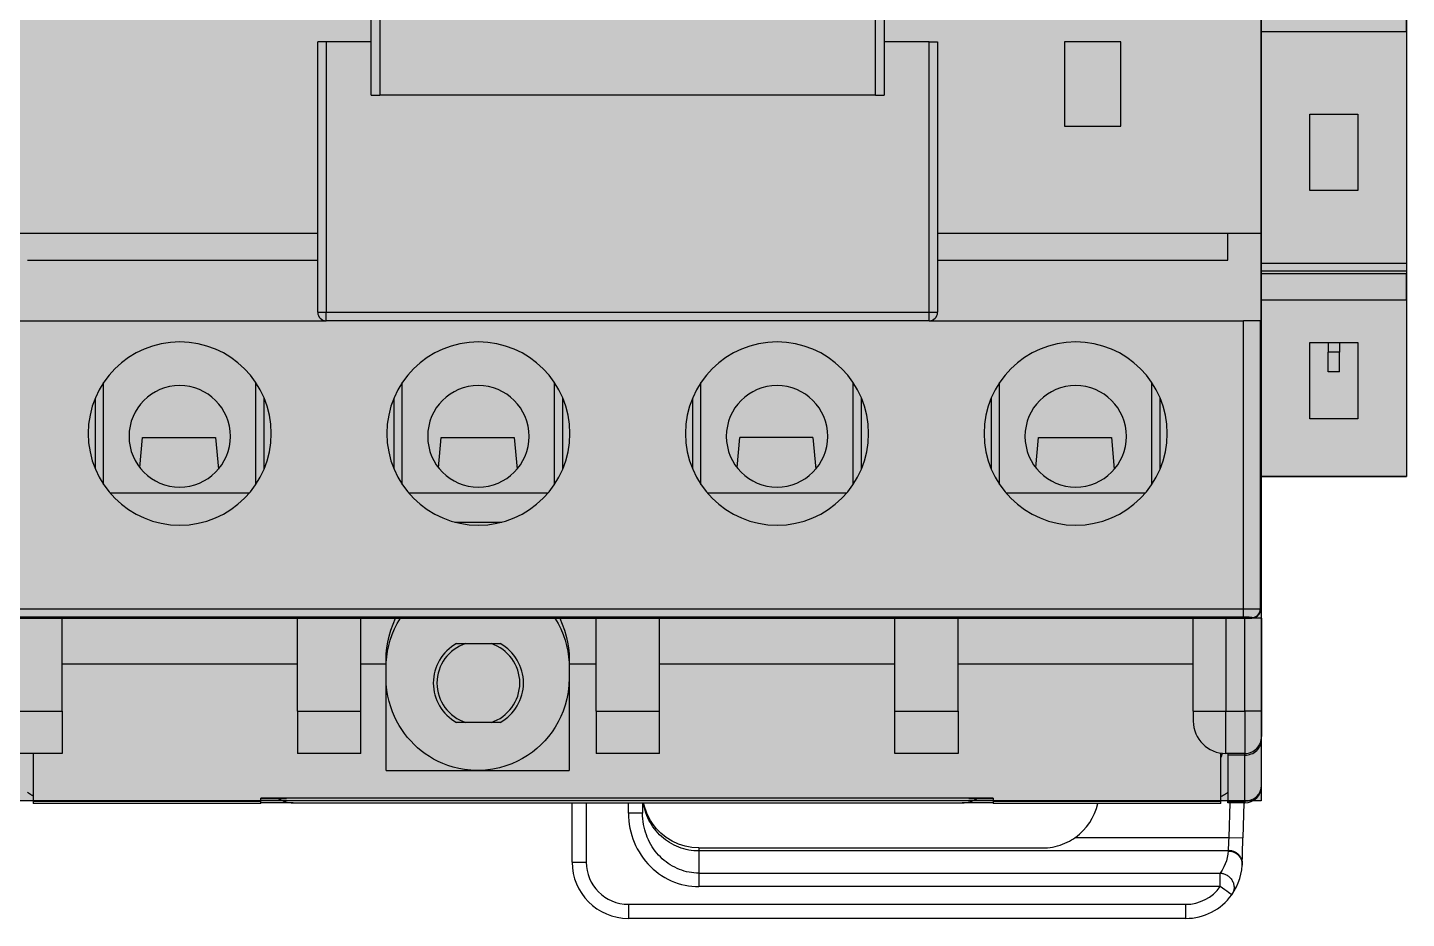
# Model space of a CAD drawing. Extents: x -20 to 2016, y -5898 to 916.
# Drawn here: x 843.25 to 892.19, y 40.06 to 71.66 of the extents above; entities that cross this region are included whole.
import ezdxf

# ---------------------------------------------------------------- set-up
doc = ezdxf.new("R2010")
doc.units = 0
doc.layers.add('MAIN-1', color=7, linetype='Continuous')
doc.layers.add('SYMS', color=7, linetype='Continuous')

# ---------------------------------------------------------------- blocks, each defined once
blk = doc.blocks.new('clipfix_35_5-select__2', base_point=(-147.547, 71.306))
at = {"color": 7, "linetype": 'Continuous'}
for p, q in [((-147.547, 76.456), (-147.547, 71.306)), ((-141.281, 76.456), (-147.547, 76.456)), ((-141.281, 71.306), (-141.281, 76.456)), ((-140.345, 76.456), (-141.281, 76.456)), ((-140.345, 71.306), (-140.345, 76.456)), ((-140.244, 76.456), (-140.345, 76.456)), ((-140.244, 76.456), (-140.244, 71.306)), ((-139.986, 76.456), (-140.244, 76.456)), ((-139.986, 76.456), (-139.986, 71.306)), ((-132.965, 76.456), (-139.986, 76.456)), ((-132.965, 76.456), (-132.247, 76.456)), ((-132.965, 71.306), (-132.965, 76.456)), ((-132.247, 75.881), (-132.247, 76.456)), ((-132.247, 76.456), (-124.247, 76.456)), ((-124.247, 76.456), (-124.247, 75.881)), ((-124.247, 76.456), (-123.528, 76.456)), ((-123.528, 76.456), (-121.856, 76.456)), ((-123.528, 71.306), (-123.528, 76.456)), ((-120.931, 76.456), (-121.856, 76.456)), ((-121.856, 76.456), (-121.856, 71.306)), ((-115.557, 76.456), (-120.931, 76.456)), ((-120.931, 76.456), (-120.931, 71.306)), ((-115.557, 76.456), (-115.557, 71.306)), ((-114.737, 76.456), (-115.557, 76.456)), ((-114.737, 71.306), (-114.737, 76.456)), ((-114.737, 76.456), (-106.507, 76.456)), ((-106.507, 76.456), (-106.507, 71.306)), ((-106.507, 76.456), (-106.249, 76.456)), ((-106.249, 71.306), (-106.249, 76.456)), ((-106.249, 76.456), (-106.148, 76.456)), ((-105.212, 76.456), (-106.148, 76.456)), ((-106.148, 71.306), (-106.148, 76.456)), ((-105.212, 76.456), (-98.947, 76.456)), ((-105.212, 71.306), (-105.212, 76.456)), ((-98.947, 71.306), (-98.947, 76.456)), ((-132.247, 71.881), (-132.247, 75.881)), ((-132.247, 75.881), (-129.097, 75.881)), ((-129.097, 75.881), (-129.097, 71.881)), ((-127.397, 75.881), (-124.247, 75.881)), ((-127.397, 71.881), (-127.397, 75.881)), ((-124.247, 75.881), (-124.247, 71.881)), ((-120.022, 75.631), (-116.572, 75.631)), ((-120.022, 74.081), (-120.022, 75.631)), ((-116.572, 75.631), (-116.572, 74.081)), ((-144.647, 73.031), (-144.647, 74.731)), ((-144.647, 74.731), (-141.747, 74.731)), ((-141.747, 74.731), (-141.747, 74.081)), ((-137.397, 74.731), (-134.697, 74.731)), ((-137.397, 73.031), (-137.397, 74.731)), ((-134.697, 74.731), (-134.697, 73.031)), ((-111.797, 74.731), (-109.097, 74.731)), ((-111.797, 73.031), (-111.797, 74.731)), ((-109.097, 74.731), (-109.097, 73.031)), ((-103.697, 74.081), (-103.697, 74.731)), ((-103.697, 74.731), (-100.997, 74.731)), ((-100.997, 74.731), (-100.997, 73.031)), ((-142.261, 74.081), (-142.392, 74.081)), ((-142.392, 73.681), (-142.392, 74.081)), ((-142.261, 74.081), (-142.261, 73.681)), ((-142.261, 74.081), (-141.747, 74.081)), ((-141.747, 74.081), (-141.747, 73.681)), ((-120.022, 74.081), (-116.572, 74.081)), ((-120.022, 73.681), (-120.022, 74.081)), ((-116.572, 74.081), (-116.572, 73.681)), ((-103.697, 73.681), (-103.697, 74.081)), ((-103.697, 74.081), (-103.361, 74.081)), ((-103.361, 74.081), (-103.361, 73.681)), ((-102.661, 74.081), (-103.361, 74.081)), ((-102.661, 74.081), (-102.661, 73.681)), ((-142.261, 73.681), (-142.392, 73.681)), ((-142.261, 73.681), (-141.747, 73.681)), ((-141.747, 73.681), (-141.747, 73.031)), ((-120.022, 73.681), (-116.572, 73.681)), ((-120.022, 72.131), (-120.022, 73.681)), ((-116.572, 73.681), (-116.572, 72.131)), ((-103.697, 73.681), (-103.361, 73.681)), ((-103.697, 73.031), (-103.697, 73.681)), ((-102.661, 73.681), (-103.361, 73.681)), ((-141.747, 73.031), (-144.647, 73.031)), ((-134.697, 73.031), (-137.397, 73.031)), ((-109.097, 73.031), (-111.797, 73.031)), ((-100.997, 73.031), (-103.697, 73.031)), ((-116.572, 72.131), (-120.022, 72.131)), ((-129.097, 71.881), (-132.247, 71.881)), ((-132.247, 71.306), (-132.247, 71.881)), ((-124.247, 71.881), (-127.397, 71.881)), ((-124.247, 71.881), (-124.247, 71.306)), ((-141.281, 71.306), (-147.547, 71.306)), ((-140.345, 71.306), (-141.281, 71.306)), ((-140.244, 71.306), (-140.345, 71.306)), ((-139.986, 71.306), (-140.244, 71.306)), ((-132.965, 71.306), (-139.986, 71.306)), ((-132.965, 71.306), (-132.247, 71.306)), ((-132.247, 71.306), (-124.247, 71.306)), ((-124.247, 71.306), (-123.528, 71.306)), ((-123.528, 71.306), (-121.856, 71.306)), ((-121.856, 71.306), (-120.931, 71.306)), ((-120.931, 71.306), (-115.557, 71.306)), ((-115.557, 71.306), (-114.737, 71.306)), ((-114.737, 71.306), (-106.507, 71.306)), ((-106.507, 71.306), (-106.249, 71.306)), ((-106.249, 71.306), (-106.148, 71.306)), ((-105.212, 71.306), (-106.148, 71.306)), ((-105.212, 71.306), (-98.947, 71.306))]:
    blk.add_line(p, q, dxfattribs=at)

msp = doc.modelspace()

# ---------------------------------------------------------------- hatches: boundary and pattern name
at = {"layer": 'SYMS', "true_color": 0x636466}
h = msp.add_hatch(color=251, dxfattribs=at)
h.dxf.hatch_style = 1
h.paths.add_polyline_path([(842.066, 44.229), (887.043, 44.229), (887.043, 114.729), (842.066, 114.729)])
h = msp.add_hatch(color=251, dxfattribs=at)
h.dxf.hatch_style = 1
h.paths.add_polyline_path([(892.193, 104.333), (887.043, 104.333), (887.043, 55.733), (892.193, 55.733)])

# ---------------------------------------------------------------- linework, layer by layer
at = {"layer": 'MAIN-1'}
for p, q in [((887.055, 64.359), (887.055, 90.959)), ((855.755, 73.059), (855.755, 69.259)), ((873.355, 69.259), (873.355, 73.059)), ((855.455, 69.259), (855.455, 72.759)), ((873.655, 72.759), (873.655, 69.259)), ((853.855, 71.159), (853.555, 71.159)), ((853.555, 61.559), (853.555, 71.159)), ((855.455, 71.159), (853.855, 71.159)), ((853.855, 71.159), (853.855, 61.559)), ((875.255, 71.159), (873.655, 71.159)), ((875.255, 61.559), (875.255, 71.159)), ((875.255, 71.159), (875.555, 71.159)), ((875.555, 71.159), (875.555, 61.559)), ((880.055, 71.159), (880.055, 68.159)), ((882.055, 71.159), (880.055, 71.159)), ((882.055, 68.159), (882.055, 71.159)), ((855.455, 69.259), (855.755, 69.259)), ((873.355, 69.259), (855.755, 69.259)), ((873.355, 69.259), (873.655, 69.259)), ((880.055, 68.159), (882.055, 68.159)), ((853.555, 64.359), (842.055, 64.359)), ((887.055, 64.359), (875.555, 64.359)), ((885.855, 63.409), (885.855, 64.359)), ((887.055, 61.259), (887.055, 64.359)), ((843.255, 63.409), (853.555, 63.409)), ((875.555, 63.409), (885.855, 63.409)), ((842.705, 61.259), (853.855, 61.259)), ((853.555, 61.559), (853.855, 61.559)), ((853.855, 61.559), (875.255, 61.559)), ((853.855, 61.259), (853.855, 61.559)), ((875.255, 61.259), (853.855, 61.259)), ((875.255, 61.259), (875.255, 61.559)), ((875.255, 61.559), (875.555, 61.559)), ((875.255, 61.259), (886.405, 61.259)), ((886.405, 51.046), (886.405, 61.259)), ((886.706, 61.259), (886.405, 61.259)), ((887.055, 61.259), (886.705, 61.259)), ((887.005, 61.259), (887.005, 51.03)), ((887.055, 50.709), (887.055, 61.259)), ((845.955, 55.45), (845.955, 59.068)), ((847.83, 58.758), (847.83, 58.759)), ((851.355, 55.45), (851.355, 59.068)), ((856.555, 55.45), (856.555, 59.068)), ((861.955, 55.45), (861.955, 59.068)), ((867.155, 55.45), (867.155, 59.068)), ((872.555, 55.45), (872.555, 59.068)), ((877.755, 55.45), (877.755, 59.068)), ((883.155, 55.45), (883.155, 59.068)), ((845.655, 58.509), (845.655, 56.009)), ((847.666, 58.663), (847.667, 58.663)), ((851.655, 56.009), (851.655, 58.509)), ((856.255, 58.509), (856.255, 56.009)), ((862.255, 56.009), (862.255, 58.509)), ((866.855, 58.509), (866.855, 56.009)), ((872.855, 56.009), (872.855, 58.509)), ((877.455, 58.509), (877.455, 56.009)), ((883.455, 56.009), (883.455, 58.509)), ((847.238, 56.049), (847.33, 57.115)), ((847.33, 57.115), (849.93, 57.115)), ((849.93, 57.115), (850.026, 55.993)), ((857.838, 56.048), (857.93, 57.115)), ((857.93, 57.115), (860.53, 57.115)), ((860.53, 57.115), (860.626, 55.993)), ((868.438, 56.049), (868.53, 57.115)), ((871.13, 57.115), (868.53, 57.115)), ((871.13, 57.115), (871.226, 55.993)), ((879.038, 56.049), (879.13, 57.115)), ((879.13, 57.115), (881.73, 57.115)), ((881.73, 57.115), (881.826, 55.993)), ((846.174, 55.159), (851.135, 55.159)), ((856.774, 55.159), (861.735, 55.159)), ((867.374, 55.159), (872.335, 55.159)), ((877.974, 55.159), (882.935, 55.159)), ((858.423, 54.117), (860.086, 54.117)), ((842.705, 51.046), (886.405, 51.046)), ((886.405, 50.746), (886.405, 51.046)), ((886.405, 51.046), (886.432, 51.046)), ((886.432, 51.046), (886.46, 51.046)), ((886.46, 51.046), (886.488, 51.046)), ((886.488, 51.046), (886.515, 51.046)), ((886.515, 51.046), (886.542, 51.046)), ((886.542, 51.046), (886.569, 51.045)), ((886.569, 51.045), (886.596, 51.045)), ((886.596, 51.045), (886.622, 51.045)), ((886.622, 51.045), (886.647, 51.045)), ((886.647, 51.045), (886.672, 51.044)), ((886.672, 51.044), (886.697, 51.044)), ((886.697, 51.044), (886.721, 51.044)), ((886.721, 51.044), (886.744, 51.043)), ((886.744, 51.043), (886.766, 51.043)), ((886.766, 51.043), (886.788, 51.042)), ((886.788, 51.042), (886.809, 51.042)), ((886.809, 51.042), (886.829, 51.041)), ((886.829, 51.041), (886.848, 51.041)), ((886.848, 51.041), (886.866, 51.04)), ((886.866, 51.04), (886.883, 51.04)), ((886.883, 51.04), (886.899, 51.039)), ((886.899, 51.039), (886.915, 51.039)), ((886.915, 51.039), (886.929, 51.038)), ((886.929, 51.038), (886.942, 51.037)), ((886.942, 51.037), (886.953, 51.037)), ((886.953, 51.037), (886.964, 51.036)), ((886.964, 51.036), (886.973, 51.035)), ((886.973, 51.035), (886.982, 51.035)), ((886.985, 50.904), (886.98, 50.891)), ((886.982, 51.035), (886.989, 51.034)), ((886.99, 50.916), (886.985, 50.904)), ((886.989, 51.034), (886.994, 51.033)), ((886.994, 50.929), (886.99, 50.916)), ((886.994, 51.033), (886.999, 51.033)), ((886.997, 50.942), (886.994, 50.929)), ((887, 50.955), (886.997, 50.942)), ((886.999, 51.033), (887.002, 51.032)), ((887.002, 50.969), (887, 50.955)), ((887.002, 51.032), (887.004, 51.031)), ((887.003, 50.982), (887.002, 50.969)), ((887.004, 50.996), (887.003, 50.982)), ((887.004, 51.031), (887.005, 51.03)), ((887.005, 51.009), (887.004, 50.996)), ((887.005, 51.03), (887.005, 51.03)), ((887.005, 51.03), (887.005, 51.03)), ((887.005, 51.03), (887.005, 51.03)), ((887.005, 51.03), (887.005, 51.03)), ((887.005, 51.03), (887.005, 51.03)), ((887.005, 51.03), (887.005, 51.03)), ((887.005, 51.009), (887.005, 51.03)), ((887.005, 51.03), (887.005, 51.03)), ((887.005, 51.03), (887.005, 51.029)), ((887.005, 51.029), (887.005, 51.029)), ((887.005, 51.029), (887.005, 51.029)), ((887.005, 51.029), (887.005, 51.028)), ((887.005, 51.028), (887.005, 51.028)), ((842.405, 50.709), (886.705, 50.709)), ((886.405, 50.746), (842.705, 50.746)), ((844.48, 47.409), (844.48, 50.709)), ((852.83, 47.409), (852.83, 50.709)), ((855.08, 47.409), (855.08, 50.709)), ((856.147, 50.289), (856.225, 50.501)), ((856.225, 50.501), (856.318, 50.709)), ((856.279, 50.328), (856.375, 50.521)), ((856.375, 50.521), (856.485, 50.709)), ((861.974, 50.709), (862.084, 50.521)), ((862.084, 50.521), (862.18, 50.328)), ((862.141, 50.709), (862.234, 50.501)), ((862.234, 50.501), (862.312, 50.289)), ((863.43, 47.409), (863.43, 50.709)), ((865.68, 47.409), (865.68, 50.709)), ((874.03, 47.409), (874.03, 50.709)), ((876.28, 47.409), (876.28, 50.709)), ((884.63, 47.409), (884.63, 50.709)), ((885.78, 50.709), (885.78, 47.409)), ((886.455, 47.409), (886.455, 50.709)), ((887.055, 50.709), (886.455, 50.709)), ((886.705, 50.709), (886.705, 50.731)), ((886.718, 50.709), (886.705, 50.709)), ((886.732, 50.71), (886.718, 50.709)), ((886.745, 50.712), (886.732, 50.71)), ((886.759, 50.714), (886.745, 50.712)), ((886.772, 50.716), (886.759, 50.714)), ((886.784, 50.72), (886.772, 50.716)), ((886.797, 50.724), (886.784, 50.72)), ((886.81, 50.728), (886.797, 50.724)), ((886.822, 50.733), (886.81, 50.728)), ((886.835, 50.739), (886.822, 50.733)), ((886.847, 50.745), (886.835, 50.739)), ((886.858, 50.751), (886.847, 50.745)), ((886.87, 50.759), (886.858, 50.751)), ((886.881, 50.766), (886.87, 50.759)), ((886.892, 50.774), (886.881, 50.766)), ((886.902, 50.783), (886.892, 50.774)), ((886.912, 50.792), (886.902, 50.783)), ((886.921, 50.802), (886.912, 50.792)), ((886.93, 50.812), (886.921, 50.802)), ((886.939, 50.822), (886.93, 50.812)), ((886.947, 50.833), (886.939, 50.822)), ((886.955, 50.844), (886.947, 50.833)), ((886.962, 50.855), (886.955, 50.844)), ((886.969, 50.867), (886.962, 50.855)), ((886.975, 50.879), (886.969, 50.867)), ((886.98, 50.891), (886.975, 50.879)), ((887.055, 50.709), (887.055, 47.409)), ((856.038, 49.863), (856.085, 50.076)), ((856.073, 49.734), (856.128, 49.933)), ((856.085, 50.076), (856.147, 50.289)), ((856.128, 49.933), (856.197, 50.132)), ((856.197, 50.132), (856.279, 50.328)), ((862.18, 50.328), (862.263, 50.132)), ((862.263, 50.132), (862.331, 49.933)), ((862.312, 50.289), (862.374, 50.076)), ((862.331, 49.933), (862.386, 49.734)), ((862.374, 50.076), (862.421, 49.863)), ((855.98, 49.238), (855.986, 49.443)), ((855.986, 49.443), (856.005, 49.652)), ((856.002, 49.337), (856.032, 49.535)), ((856.005, 49.652), (856.038, 49.863)), ((856.032, 49.535), (856.073, 49.734)), ((858.48, 49.809), (860.029, 49.809)), ((862.386, 49.734), (862.428, 49.535)), ((862.421, 49.863), (862.454, 49.652)), ((862.428, 49.535), (862.457, 49.337)), ((862.454, 49.652), (862.473, 49.443)), ((862.473, 49.443), (862.48, 49.238)), ((844.48, 49.085), (852.83, 49.085)), ((855.08, 49.085), (855.98, 49.085)), ((855.98, 49.085), (855.98, 49.238)), ((855.98, 48.95), (855.985, 49.141)), ((855.98, 45.307), (855.98, 49.085)), ((855.985, 49.141), (856.002, 49.337)), ((862.457, 49.337), (862.474, 49.141)), ((862.474, 49.141), (862.48, 48.95)), ((862.48, 49.238), (862.48, 49.085)), ((862.48, 49.085), (863.43, 49.085)), ((862.48, 49.085), (862.48, 45.307)), ((865.68, 49.085), (874.03, 49.085)), ((876.28, 49.085), (884.63, 49.085)), ((855.987, 48.367), (855.98, 48.596)), ((862.48, 48.596), (862.469, 48.328)), ((856.009, 48.151), (855.987, 48.367)), ((856.043, 47.947), (856.009, 48.151)), ((862.44, 48.079), (862.394, 47.845)), ((862.469, 48.328), (862.44, 48.079)), ((856.088, 47.754), (856.043, 47.947)), ((856.142, 47.569), (856.088, 47.754)), ((856.205, 47.392), (856.142, 47.569)), ((862.334, 47.624), (862.263, 47.415)), ((862.394, 47.845), (862.334, 47.624)), ((842.655, 47.409), (844.48, 47.409)), ((844.48, 47.409), (844.48, 45.909)), ((852.83, 47.409), (852.83, 45.909)), ((852.83, 47.409), (855.08, 47.409)), ((855.08, 45.909), (855.08, 47.409)), ((856.276, 47.223), (856.205, 47.392)), ((856.354, 47.062), (856.276, 47.223)), ((856.44, 46.907), (856.354, 47.062)), ((860.029, 47.009), (858.48, 47.009)), ((862.087, 47.027), (861.984, 46.848)), ((862.18, 47.216), (862.087, 47.027)), ((862.263, 47.415), (862.18, 47.216)), ((863.43, 47.409), (863.43, 45.909)), ((863.43, 47.409), (865.68, 47.409)), ((865.68, 45.909), (865.68, 47.409)), ((874.03, 45.909), (874.03, 47.409)), ((874.03, 47.409), (876.28, 47.409)), ((876.28, 47.409), (876.28, 45.909)), ((884.63, 47.409), (885.78, 47.409)), ((884.63, 47.409), (884.63, 47.059)), ((885.78, 47.409), (886.455, 47.409)), ((885.78, 45.909), (885.78, 47.409)), ((886.455, 47.409), (886.455, 45.909)), ((887.055, 47.409), (886.455, 47.409)), ((887.055, 47.409), (887.055, 46.509)), ((856.533, 46.759), (856.44, 46.907)), ((856.633, 46.617), (856.533, 46.759)), ((856.739, 46.482), (856.633, 46.617)), ((861.749, 46.517), (861.617, 46.364)), ((861.871, 46.678), (861.749, 46.517)), ((861.984, 46.848), (861.871, 46.678)), ((887.055, 46.412), (887.055, 46.506)), ((856.852, 46.353), (856.739, 46.482)), ((856.971, 46.23), (856.852, 46.353)), ((857.097, 46.113), (856.971, 46.23)), ((857.229, 46.003), (857.097, 46.113)), ((857.368, 45.899), (857.229, 46.003)), ((861.329, 46.084), (861.171, 45.957)), ((861.477, 46.22), (861.329, 46.084)), ((861.617, 46.364), (861.477, 46.22)), ((887.055, 44.783), (887.055, 46.412)), ((844.48, 45.909), (842.655, 45.909)), ((843.455, 45.909), (843.455, 44.212)), ((855.08, 45.909), (852.83, 45.909)), ((857.514, 45.801), (857.368, 45.899)), ((857.667, 45.711), (857.514, 45.801)), ((857.828, 45.628), (857.667, 45.711)), ((857.997, 45.552), (857.828, 45.628)), ((858.175, 45.485), (857.997, 45.552)), ((860.439, 45.543), (860.229, 45.466)), ((860.638, 45.631), (860.439, 45.543)), ((860.826, 45.73), (860.638, 45.631)), ((861.003, 45.839), (860.826, 45.73)), ((861.171, 45.957), (861.003, 45.839)), ((865.68, 45.909), (863.43, 45.909)), ((876.28, 45.909), (874.03, 45.909)), ((885.605, 44.212), (885.605, 45.922)), ((886.455, 45.909), (885.78, 45.909)), ((885.855, 45.909), (885.855, 45.849)), ((885.855, 45.849), (885.855, 44.219)), ((886.455, 45.849), (885.855, 45.849)), ((886.455, 45.849), (886.455, 45.909)), ((886.455, 44.219), (886.455, 45.849)), ((855.98, 45.307), (859.23, 45.307)), ((858.362, 45.426), (858.175, 45.485)), ((858.559, 45.377), (858.362, 45.426)), ((858.767, 45.34), (858.559, 45.377)), ((858.99, 45.315), (858.767, 45.34)), ((859.23, 45.307), (858.99, 45.315)), ((859.509, 45.318), (859.23, 45.307)), ((859.23, 45.307), (862.48, 45.307)), ((859.766, 45.351), (859.509, 45.318)), ((860.005, 45.402), (859.766, 45.351)), ((860.229, 45.466), (860.005, 45.402)), ((843.255, 44.535), (843.287, 44.512)), ((885.815, 44.507), (885.855, 44.535)), ((887.055, 44.759), (887.055, 44.783)), ((843.287, 44.512), (843.32, 44.49)), ((843.32, 44.49), (843.353, 44.469)), ((843.353, 44.469), (843.386, 44.448)), ((843.386, 44.448), (843.42, 44.428)), ((843.42, 44.428), (843.455, 44.408)), ((843.455, 44.212), (843.455, 44.139)), ((843.455, 44.212), (851.53, 44.212)), ((851.53, 44.139), (843.455, 44.139)), ((851.53, 44.212), (851.53, 44.321)), ((877.53, 44.321), (851.53, 44.321)), ((851.53, 44.31), (852.444, 44.31)), ((851.53, 44.139), (851.53, 44.212)), ((852.679, 44.159), (851.53, 44.159)), ((852.679, 44.159), (852.97, 44.159)), ((852.971, 44.159), (876.138, 44.159)), ((862.58, 42.059), (862.58, 44.159)), ((863.08, 44.159), (863.08, 42.059)), ((864.58, 43.795), (864.58, 44.159)), ((865.08, 44.159), (865.08, 43.795)), ((865.124, 44.067), (865.107, 44.159)), ((865.138, 44.08), (865.12, 44.159)), ((865.145, 43.976), (865.124, 44.067)), ((865.162, 43.992), (865.138, 44.08)), ((876.139, 44.159), (876.43, 44.159)), ((877.53, 44.159), (876.43, 44.159)), ((876.665, 44.31), (877.53, 44.31)), ((877.53, 44.321), (877.53, 44.212)), ((877.53, 44.212), (885.605, 44.212)), ((877.53, 44.212), (877.53, 44.139)), ((885.605, 44.139), (877.53, 44.139)), ((885.605, 44.382), (885.648, 44.405)), ((885.605, 44.139), (885.605, 44.212)), ((885.648, 44.405), (885.69, 44.429)), ((885.69, 44.429), (885.732, 44.454)), ((885.732, 44.454), (885.774, 44.48)), ((885.774, 44.48), (885.815, 44.507)), ((885.855, 44.159), (885.855, 44.219)), ((885.855, 44.219), (886.455, 44.219)), ((886.455, 44.159), (885.855, 44.159)), ((885.921, 44.159), (885.889, 42.932)), ((886.421, 44.159), (886.389, 42.918)), ((886.455, 44.219), (886.455, 44.159)), ((864.58, 43.795), (864.583, 43.658)), ((865.08, 43.795), (864.58, 43.795)), ((864.583, 43.658), (864.593, 43.522)), ((865.082, 43.693), (865.08, 43.795)), ((865.089, 43.592), (865.082, 43.693)), ((865.1, 43.492), (865.089, 43.592)), ((865.171, 43.888), (865.145, 43.976)), ((865.193, 43.895), (865.162, 43.992)), ((865.199, 43.8), (865.171, 43.888)), ((865.235, 43.787), (865.193, 43.895)), ((865.232, 43.714), (865.199, 43.8)), ((865.268, 43.631), (865.232, 43.714)), ((865.289, 43.668), (865.235, 43.787)), ((865.308, 43.548), (865.268, 43.631)), ((865.36, 43.537), (865.289, 43.668)), ((864.593, 43.522), (864.61, 43.389)), ((864.61, 43.389), (864.633, 43.259)), ((864.633, 43.259), (864.662, 43.13)), ((864.662, 43.13), (864.697, 43.005)), ((865.115, 43.395), (865.1, 43.492)), ((865.135, 43.299), (865.115, 43.395)), ((865.158, 43.205), (865.135, 43.299)), ((865.185, 43.113), (865.158, 43.205)), ((865.216, 43.023), (865.185, 43.113)), ((865.351, 43.468), (865.308, 43.548)), ((865.399, 43.389), (865.351, 43.468)), ((865.453, 43.395), (865.36, 43.537)), ((865.45, 43.312), (865.399, 43.389)), ((865.505, 43.237), (865.45, 43.312)), ((865.576, 43.24), (865.453, 43.395)), ((865.564, 43.164), (865.505, 43.237)), ((865.625, 43.094), (865.564, 43.164)), ((865.734, 43.079), (865.576, 43.24)), ((865.688, 43.028), (865.625, 43.094)), ((865.924, 42.927), (865.734, 43.079)), ((864.697, 43.005), (864.738, 42.882)), ((864.738, 42.882), (864.784, 42.761)), ((864.784, 42.761), (864.836, 42.644)), ((864.836, 42.644), (864.893, 42.529)), ((865.25, 42.935), (865.216, 43.023)), ((865.288, 42.849), (865.25, 42.935)), ((865.329, 42.765), (865.288, 42.849)), ((865.374, 42.683), (865.329, 42.765)), ((865.422, 42.603), (865.374, 42.683)), ((865.474, 42.525), (865.422, 42.603)), ((865.754, 42.966), (865.688, 43.028)), ((865.822, 42.907), (865.754, 42.966)), ((865.893, 42.851), (865.822, 42.907)), ((865.966, 42.799), (865.893, 42.851)), ((866.134, 42.797), (865.924, 42.927)), ((866.042, 42.749), (865.966, 42.799)), ((866.121, 42.703), (866.042, 42.749)), ((866.203, 42.66), (866.121, 42.703)), ((866.357, 42.694), (866.134, 42.797)), ((866.286, 42.62), (866.203, 42.66)), ((866.371, 42.585), (866.286, 42.62)), ((866.592, 42.619), (866.357, 42.694)), ((866.458, 42.554), (866.371, 42.585)), ((866.834, 42.574), (866.592, 42.619)), ((879.458, 42.567), (879.547, 42.577)), ((879.547, 42.577), (879.635, 42.591)), ((879.635, 42.591), (879.723, 42.609)), ((879.723, 42.609), (879.811, 42.631)), ((879.811, 42.631), (879.899, 42.657)), ((879.899, 42.657), (879.987, 42.689)), ((879.987, 42.689), (880.074, 42.724)), ((880.074, 42.724), (880.157, 42.762)), ((880.157, 42.762), (880.236, 42.802)), ((880.236, 42.802), (880.309, 42.844)), ((880.309, 42.844), (880.378, 42.887)), ((880.378, 42.887), (880.442, 42.932)), ((880.442, 42.932), (885.889, 42.932)), ((885.87, 42.578), (885.869, 42.557)), ((885.872, 42.6), (885.87, 42.578)), ((885.873, 42.623), (885.872, 42.6)), ((885.874, 42.647), (885.873, 42.623)), ((885.875, 42.673), (885.874, 42.647)), ((885.877, 42.699), (885.875, 42.673)), ((885.878, 42.726), (885.877, 42.699)), ((885.88, 42.754), (885.878, 42.726)), ((885.881, 42.783), (885.88, 42.754)), ((885.883, 42.812), (885.881, 42.783)), ((885.884, 42.841), (885.883, 42.812)), ((885.886, 42.871), (885.884, 42.841)), ((885.887, 42.901), (885.886, 42.871)), ((885.889, 42.932), (885.887, 42.901)), ((885.889, 42.932), (886.389, 42.918)), ((886.379, 42.534), (886.38, 42.595)), ((886.38, 42.595), (886.382, 42.658)), ((886.382, 42.658), (886.384, 42.722)), ((886.384, 42.722), (886.385, 42.786)), ((886.385, 42.786), (886.387, 42.852)), ((886.387, 42.852), (886.389, 42.918)), ((864.893, 42.529), (864.957, 42.417)), ((864.957, 42.417), (865.027, 42.306)), ((865.027, 42.306), (865.104, 42.197)), ((865.104, 42.197), (865.187, 42.092)), ((865.187, 42.092), (865.274, 41.992)), ((865.53, 42.449), (865.474, 42.525)), ((865.589, 42.376), (865.53, 42.449)), ((865.65, 42.306), (865.589, 42.376)), ((865.714, 42.24), (865.65, 42.306)), ((865.779, 42.177), (865.714, 42.24)), ((865.847, 42.118), (865.779, 42.177)), ((865.917, 42.062), (865.847, 42.118)), ((866.546, 42.527), (866.458, 42.554)), ((866.634, 42.504), (866.546, 42.527)), ((866.723, 42.485), (866.634, 42.504)), ((866.813, 42.471), (866.723, 42.485)), ((866.902, 42.461), (866.813, 42.471)), ((867.08, 42.559), (866.834, 42.574)), ((866.991, 42.454), (866.902, 42.461)), ((867.08, 42.452), (866.991, 42.454)), ((867.08, 42.559), (879.28, 42.559)), ((867.08, 42.559), (867.08, 42.452)), ((885.863, 42.452), (867.08, 42.452)), ((867.08, 42.452), (867.08, 41.666)), ((879.28, 42.559), (879.369, 42.561)), ((879.369, 42.561), (879.458, 42.567)), ((885.804, 42.107), (885.765, 41.995)), ((885.833, 42.221), (885.804, 42.107)), ((885.853, 42.336), (885.833, 42.221)), ((885.863, 42.452), (885.853, 42.336)), ((885.864, 42.458), (885.863, 42.455)), ((885.863, 42.455), (885.863, 42.452)), ((885.863, 42.452), (885.884, 42.452)), ((885.865, 42.468), (885.864, 42.465)), ((885.864, 42.465), (885.864, 42.461)), ((885.864, 42.461), (885.864, 42.458)), ((885.866, 42.489), (885.865, 42.476)), ((885.865, 42.476), (885.888, 42.475)), ((885.865, 42.476), (885.865, 42.472)), ((885.865, 42.472), (885.865, 42.468)), ((885.867, 42.52), (885.866, 42.504)), ((885.866, 42.504), (885.866, 42.489)), ((885.868, 42.538), (885.867, 42.52)), ((885.869, 42.557), (885.868, 42.538)), ((885.884, 42.452), (885.906, 42.45)), ((885.888, 42.475), (885.912, 42.473)), ((885.906, 42.45), (885.928, 42.448)), ((885.912, 42.473), (885.936, 42.471)), ((885.928, 42.448), (885.95, 42.445)), ((885.936, 42.471), (885.96, 42.467)), ((885.95, 42.445), (885.973, 42.44)), ((885.96, 42.467), (885.984, 42.462)), ((885.973, 42.44), (885.996, 42.435)), ((885.984, 42.462), (886.008, 42.456)), ((885.996, 42.435), (886.019, 42.428)), ((886.008, 42.456), (886.032, 42.449)), ((886.019, 42.428), (886.042, 42.42)), ((886.032, 42.449), (886.057, 42.44)), ((886.042, 42.42), (886.065, 42.41)), ((886.057, 42.44), (886.08, 42.43)), ((886.065, 42.41), (886.089, 42.4)), ((886.08, 42.43), (886.104, 42.419)), ((886.089, 42.4), (886.112, 42.388)), ((886.104, 42.419), (886.127, 42.407)), ((886.112, 42.388), (886.134, 42.375)), ((886.127, 42.407), (886.149, 42.393)), ((886.134, 42.375), (886.156, 42.36)), ((886.149, 42.393), (886.171, 42.379)), ((886.156, 42.36), (886.178, 42.344)), ((886.171, 42.379), (886.192, 42.363)), ((886.178, 42.344), (886.198, 42.327)), ((886.192, 42.363), (886.212, 42.346)), ((886.198, 42.327), (886.218, 42.309)), ((886.212, 42.346), (886.231, 42.329)), ((886.218, 42.309), (886.237, 42.289)), ((886.231, 42.329), (886.249, 42.31)), ((886.237, 42.289), (886.255, 42.268)), ((886.249, 42.31), (886.266, 42.29)), ((886.255, 42.268), (886.272, 42.246)), ((886.266, 42.29), (886.281, 42.27)), ((886.272, 42.246), (886.288, 42.224)), ((886.281, 42.27), (886.296, 42.249)), ((886.288, 42.224), (886.302, 42.2)), ((886.296, 42.249), (886.309, 42.228)), ((886.302, 42.2), (886.315, 42.176)), ((886.309, 42.228), (886.32, 42.206)), ((886.315, 42.176), (886.326, 42.151)), ((886.32, 42.206), (886.331, 42.184)), ((886.326, 42.151), (886.336, 42.126)), ((886.331, 42.184), (886.339, 42.162)), ((886.336, 42.126), (886.344, 42.1)), ((886.339, 42.162), (886.347, 42.139)), ((886.344, 42.1), (886.351, 42.074)), ((886.347, 42.139), (886.353, 42.117)), ((886.353, 42.117), (886.358, 42.094)), ((886.358, 42.094), (886.361, 42.072)), ((886.366, 42.069), (886.367, 42.106)), ((886.367, 42.106), (886.368, 42.146)), ((886.368, 42.146), (886.37, 42.19)), ((886.37, 42.19), (886.371, 42.236)), ((886.371, 42.236), (886.372, 42.286)), ((886.372, 42.286), (886.374, 42.339)), ((886.374, 42.374), (886.375, 42.386)), ((886.374, 42.363), (886.374, 42.374)), ((886.374, 42.352), (886.374, 42.363)), ((886.374, 42.341), (886.374, 42.352)), ((886.375, 42.397), (886.375, 42.408)), ((886.375, 42.386), (886.375, 42.397)), ((886.376, 42.416), (886.377, 42.474)), ((886.377, 42.474), (886.379, 42.534)), ((862.58, 42.059), (863.08, 42.059)), ((865.274, 41.992), (865.364, 41.898)), ((865.364, 41.898), (865.456, 41.811)), ((865.456, 41.811), (865.552, 41.729)), ((865.552, 41.729), (865.652, 41.653)), ((865.652, 41.653), (865.757, 41.581)), ((865.99, 42.01), (865.917, 42.062)), ((866.065, 41.96), (865.99, 42.01)), ((866.143, 41.914), (866.065, 41.96)), ((866.223, 41.871), (866.143, 41.914)), ((866.305, 41.832), (866.223, 41.871)), ((866.388, 41.797), (866.305, 41.832)), ((866.473, 41.766), (866.388, 41.797)), ((866.559, 41.739), (866.473, 41.766)), ((866.645, 41.716), (866.559, 41.739)), ((866.732, 41.698), (866.645, 41.716)), ((866.819, 41.684), (866.732, 41.698)), ((866.906, 41.674), (866.819, 41.684)), ((866.993, 41.668), (866.906, 41.674)), ((867.08, 41.666), (866.993, 41.668)), ((867.08, 41.666), (885.586, 41.666)), ((867.08, 41.666), (867.08, 41.186)), ((885.656, 41.774), (885.586, 41.666)), ((885.586, 41.666), (885.611, 41.663)), ((885.611, 41.663), (885.636, 41.66)), ((885.636, 41.66), (885.663, 41.655)), ((885.716, 41.884), (885.656, 41.774)), ((885.663, 41.655), (885.69, 41.649)), ((885.69, 41.649), (885.717, 41.64)), ((885.765, 41.995), (885.716, 41.884)), ((885.717, 41.64), (885.744, 41.63)), ((885.744, 41.63), (885.772, 41.619)), ((885.772, 41.619), (885.799, 41.605)), ((885.799, 41.605), (885.826, 41.59)), ((886.277, 41.472), (886.318, 41.625)), ((886.318, 41.625), (886.346, 41.783)), ((886.346, 41.783), (886.362, 41.945)), ((886.351, 42.074), (886.356, 42.048)), ((886.356, 42.048), (886.36, 42.022)), ((886.36, 42.022), (886.362, 41.996)), ((886.361, 42.072), (886.364, 42.05)), ((886.362, 41.996), (886.363, 41.97)), ((886.363, 41.97), (886.362, 41.945)), ((886.362, 41.945), (886.363, 41.953)), ((886.363, 41.962), (886.364, 41.972)), ((886.363, 41.953), (886.363, 41.962)), ((886.364, 42.05), (886.365, 42.028)), ((886.364, 41.992), (886.365, 42.004)), ((886.364, 41.982), (886.364, 41.992)), ((886.364, 41.972), (886.364, 41.982)), ((886.365, 42.007), (886.366, 42.036)), ((886.365, 42.028), (886.365, 42.007)), ((886.365, 42.006), (886.365, 42.007)), ((886.365, 42.005), (886.365, 42.006)), ((886.365, 42.006), (886.365, 42.006)), ((886.365, 42.004), (886.365, 42.005)), ((886.365, 42.005), (886.365, 42.005)), ((886.365, 42.004), (886.365, 42.004)), ((886.366, 42.036), (886.366, 42.069)), ((865.757, 41.581), (865.867, 41.514)), ((865.867, 41.514), (865.981, 41.452)), ((865.981, 41.452), (866.098, 41.396)), ((866.098, 41.396), (866.219, 41.346)), ((866.219, 41.346), (866.341, 41.303)), ((866.341, 41.303), (866.465, 41.267)), ((866.465, 41.267), (866.589, 41.237)), ((866.589, 41.237), (866.712, 41.215)), ((866.712, 41.215), (866.835, 41.199)), ((866.835, 41.199), (866.957, 41.189)), ((866.957, 41.189), (867.08, 41.186)), ((885.586, 41.186), (867.08, 41.186)), ((885.826, 41.59), (885.853, 41.572)), ((885.853, 41.572), (885.879, 41.553)), ((885.879, 41.553), (885.904, 41.532)), ((885.904, 41.532), (885.928, 41.509)), ((885.928, 41.509), (885.951, 41.484)), ((885.951, 41.484), (885.972, 41.458)), ((885.972, 41.458), (885.992, 41.43)), ((885.992, 41.43), (886.01, 41.401)), ((886.01, 41.401), (886.026, 41.371)), ((886.026, 41.371), (886.039, 41.341)), ((886.039, 41.341), (886.051, 41.309)), ((886.051, 41.309), (886.06, 41.278)), ((886.06, 41.278), (886.067, 41.246)), ((886.067, 41.246), (886.072, 41.214)), ((886.074, 41.121), (886.071, 41.091)), ((886.072, 41.214), (886.075, 41.182)), ((886.075, 41.151), (886.074, 41.121)), ((886.075, 41.182), (886.075, 41.151)), ((886.083, 41.034), (886.16, 41.176)), ((886.16, 41.176), (886.225, 41.322)), ((886.225, 41.322), (886.277, 41.472)), ((885.992, 40.896), (886.083, 41.034)), ((886.006, 40.915), (885.992, 40.896)), ((886.018, 40.937), (886.006, 40.915)), ((886.03, 40.959), (886.018, 40.937)), ((886.041, 40.983), (886.03, 40.959)), ((886.051, 41.008), (886.041, 40.983)), ((886.059, 41.035), (886.051, 41.008)), ((886.066, 41.062), (886.059, 41.035)), ((886.071, 41.091), (886.066, 41.062)), ((864.58, 40.559), (884.366, 40.559)), ((864.58, 40.559), (864.58, 40.059)), ((884.366, 40.059), (884.366, 40.559)), ((884.366, 40.059), (864.58, 40.059))]:
    msp.add_line(p, q, dxfattribs=at)
for centre, radius, start, end in [((853.855, 61.559), 0.3, 180, 270), ((875.255, 61.559), 0.3, 270, 0), ((848.655, 57.259), 3.25, 0, 180), ((859.255, 57.259), 3.25, 0, 180), ((869.855, 57.259), 3.25, 0, 180), ((880.455, 57.259), 3.25, 0, 180), ((848.655, 57.159), 1.8, 0, 180), ((859.255, 57.159), 1.8, 0, 180), ((869.855, 57.159), 1.8, 0, 180), ((880.455, 57.159), 1.8, 0, 180), ((848.655, 57.259), 3.25, 180, 0), ((859.255, 57.259), 3.25, 180, 0), ((869.855, 57.259), 3.25, 180, 0), ((880.455, 57.259), 3.25, 180, 0), ((848.655, 57.159), 1.8, 180, 0), ((859.255, 57.159), 1.8, 180, 0), ((869.855, 57.159), 1.8, 180, 0), ((880.455, 57.159), 1.8, 180, 0), ((859.255, 48.409), 1.6, 118.955, 241.045), ((859.255, 48.409), 1.47, 107.7528, 180), ((859.255, 48.409), 1.47, 0, 72.2472), ((859.255, 48.409), 1.6, 298.955, 61.045), ((859.255, 48.409), 1.47, 180, 252.2472), ((859.255, 48.409), 1.47, 287.7528, 0), ((885.78, 47.059), 1.15, 180, 270), ((886.455, 46.509), 0.6, 270, 0.0002), ((886.455, 44.759), 0.6, 270, 0), ((852.679, 45.159), 1, 238.1424, 270), ((876.43, 45.159), 1, 270, 301.8578), ((879.28, 44.559), 2, 305.5384, 347.8729), ((864.58, 42.059), 2, 180, 270), ((864.58, 42.059), 1.5, 180, 270), ((884.366, 42.059), 1.5, 270, 324.4303), ((884.366, 42.059), 2, 270, 324.4301)]:
    msp.add_arc(centre, radius, start, end, dxfattribs=at)
for centre, major_axis, ratio, start_param, end_param in [((886.705, 51.03), (-0.3, 0), 0.99863, 1.570796, 3.133051), ((886.705, 51.03), (-0.3, 0), 0.99863, 3.133051, 3.141548), ((886.404, 50.731), (0.3, 0), 0.052239, -0.000855, 1.570167), ((886.455, 46.412), (-0.6, 0), 0.939693, 1.570796, 3.1416), ((844.422, 46.133), (1, 0), 0.999658, -2.916218, -2.885402), ((884.687, 46.133), (1, 0), 0.999658, -0.409253, -0.219278), ((886.455, 44.783), (0.6, 0), 0.939693, -1.570796, 0), ((885.586, 41.186), (0, 0.5), 0.000008, -1.57078, -0.290087), ((885.586, 41.186), (-0.407, 0.291), 0.000014, -3.141591, -1.570795)]:
    msp.add_ellipse(centre, major_axis=major_axis, ratio=ratio, start_param=start_param, end_param=end_param, dxfattribs=at)
at = {"layer": 'SYMS'}
for points in [[(842.066, 114.729), (887.043, 114.729), (887.043, 44.229), (842.066, 44.229)], [(887.043, 104.333), (892.193, 104.333), (892.193, 55.733), (887.043, 55.733)]]:
    msp.add_lwpolyline(points, close=True, dxfattribs=at)

# ---------------------------------------------------------------- block references
at = {"rotation": 270}
msp.add_blockref('clipfix_35_5-select__2', (887.043, 104.333), dxfattribs=at)

doc.saveas('drawing.dxf')
